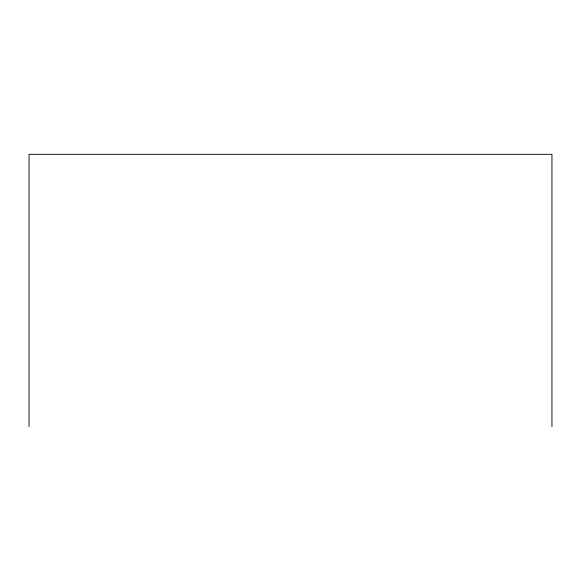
<?xml version="1.0" encoding="UTF-8"?>
<svg xmlns="http://www.w3.org/2000/svg" width="581" height="581" viewBox="0 0 581 581"><rect width="100%" height="100%" fill="white"/><g stroke="black" fill="none" stroke-linecap="round" stroke-linejoin="round"><path stroke-width="0.87" d="M551.95 426.679L551.95 154.321L29.05 154.321L29.05 426.679"/></g></svg>
